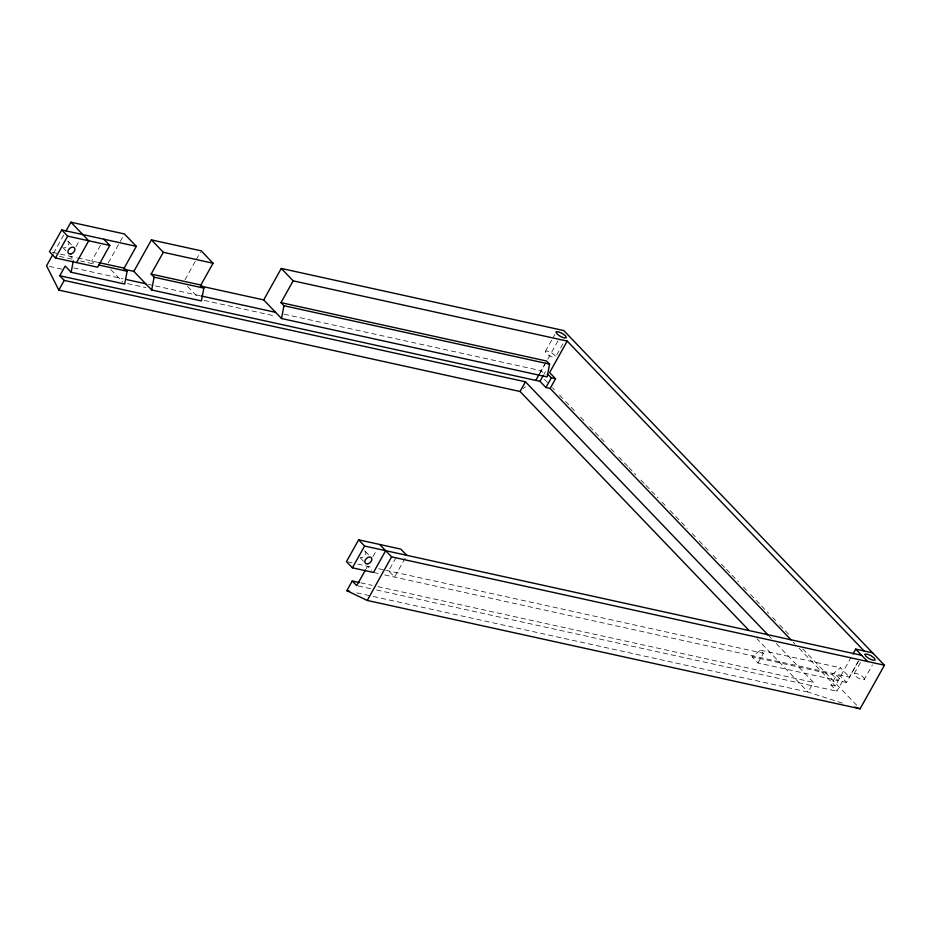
<?xml version="1.0" encoding="UTF-8"?>
<svg xmlns="http://www.w3.org/2000/svg" width="931" height="931" viewBox="0 0 931 931"><rect width="100%" height="100%" fill="white"/><g stroke="black" fill="none" stroke-linecap="round" stroke-linejoin="round"><path stroke-width="0.7" stroke-dasharray="4.66 3.49" d="M53.509 253.325L63.948 234.647M76.016 246.692L79.403 240.64M100.49 245.272L91.692 261.017L94.659 264.113L80.601 261.017M108.264 262.926L123.043 236.486M185.001 279.8L195.557 260.901M196.255 259.644L200.479 252.092M366.186 568.678L367.536 566.257L371.492 570.389M372.947 556.575L376.333 550.524M396.059 557.576L388.623 570.889L394.558 577.092L405.381 557.716M545.368 351.418L554.841 334.473M539.829 373.145L545.927 362.24M539.41 374.134L544.972 364.172M547.754 359.191L558.193 340.513M544.053 374.064L545.403 371.644M562.964 343.795L555.528 357.108A5.819 1.769 29.2 0 0 549.092 351.674A5.819 1.769 29.2 0 0 546.509 353.617A5.819 1.769 29.2 0 0 555.12 357.411M758.009 662.988L763.42 653.306L760.452 650.199L752.073 656.786L758.009 662.988L838.109 680.596L832.174 674.405L752.073 656.786M776.361 643.647L813.496 682.388L808.073 692.082L372.388 596.282M836.387 675.324L842.334 681.527L836.922 691.209L830.976 685.018L836.387 675.324L840.612 676.255L846.547 682.458L858.51 661.045M830.976 685.018L835.2 685.938L850.969 657.589M384.724 574.927L849.468 677.116L858.266 661.371M854.181 673.683L860.954 661.569M864.317 679.409A5.819 1.769 29.2 0 0 857.532 673.811A5.819 1.769 29.2 0 0 855.903 676.418A5.819 1.769 29.2 0 0 864.317 679.409L872.44 664.874M523.28 388.599L525.433 386.679M832.174 674.405L840.553 667.818L849.468 677.116M52.334 252.359L76.226 257.619M77.634 257.922L97.336 262.251M59.526 256.386L73.572 259.481L70.605 256.374M73.654 267.919L122.997 278.776M148.483 284.374L154.011 285.596M155.396 285.898L199.688 295.639M284.095 314.189L541.19 370.724L545.147 374.856M49.39 266.406L63.599 269.524M127.512 283.583L145.969 287.632M204.203 300.445L275.227 316.051M760.452 650.199L840.553 667.818M347.868 561.928L352.081 562.859M357.702 564.093L373.156 567.491M378.777 568.736L384.398 569.97M385.806 570.272L763.42 653.306M373.471 572.46L379.092 573.694M842.334 681.527L846.547 682.458M360.774 582.853L372.121 585.355M377.8 586.6L813.496 682.388M358.132 585.948L370.922 588.753M376.601 590.01L836.922 691.209M356.782 592.849L370.969 595.98M842.299 703.091L808.073 692.082L756.891 638.666M544.437 379.382L547.451 382.536M552.479 387.773L554.48 389.88M559.508 395.116L564.535 400.365M565.548 401.412L576.603 412.957M580.618 417.158L584.645 421.347M589.672 426.596L605.755 443.377M610.783 448.626L614.797 452.827M618.824 457.016L627.866 466.466M628.879 467.513L635.908 474.857M640.935 480.105L644.962 484.295M645.963 485.342L658.031 497.934M662.046 502.135L665.06 505.277M670.087 510.525L687.183 528.366M692.21 533.603L695.224 536.756M699.239 540.946L709.294 551.443M713.321 555.632L716.335 558.786M721.362 564.035L725.377 568.224M726.389 569.272L738.446 581.863M743.473 587.112L746.487 590.254M750.514 594.455L760.569 604.952M761.57 606L768.61 613.343M772.625 617.532L775.651 620.686M779.666 624.876L790.722 636.42M802.79 649.012L858.079 706.71M793.037 641.948L795.051 644.043M799.066 648.232L835.2 685.938M769.332 636.315L771.345 638.41M187.55 286.445L198.443 297.804M110.824 269.571L122.694 281.965M68.219 241.373L72.176 245.505M365.522 551.641L368.501 554.748M62.738 247.378L66.706 251.51M360.285 557.902L365.231 563.069M364.3 550.861A4.073 2.758 -43.8 0 1 365.359 554.899A4.073 2.758 -43.8 0 1 360.518 557.646M67.556 241.036A4.073 2.758 -43.8 0 1 68.557 244.795A4.073 2.758 -43.8 0 1 64.204 247.832"/><path stroke-width="1.4" d="M98.744 262.565L124.149 268.151L127.116 271.247L124.673 284.036L71.128 272.259L73.305 260.901M151.66 289.972L154.104 277.182L151.136 274.086L163.309 252.289L151.439 239.895L133.843 271.375L151.66 289.972L201.41 300.911L203.854 288.121L200.887 285.026L151.136 274.086M281.511 318.518L283.955 305.729L280.987 302.633L293.172 280.836L281.29 268.442L263.694 299.922L281.511 318.518L547.125 376.915L549.569 364.126L546.602 361.03L280.987 302.633M124.149 268.151L136.333 246.354L61.714 229.945L49.529 251.742L55.464 257.945L97.627 267.209L109.811 245.412L103.865 239.22M52.811 254.57L46.55 265.777L58.816 290.088L520.057 391.497L748.873 630.287M66.043 230.911L70.907 222.195L124.451 233.96L136.333 246.354M55.464 257.945L67.649 236.148L61.714 229.945M768.331 635.268L525.468 381.815L64.239 280.406L59.782 275.751L65.193 266.068L71.128 272.259M58.816 290.088L64.239 280.406M76.551 262.577L88.724 240.78L70.907 222.195M200.887 285.026L213.059 263.229L201.189 250.835L151.439 239.895M406.742 555.295L400.796 549.104L358.633 539.829L346.46 561.626L352.395 567.817L373.471 572.46L385.655 550.663M352.395 567.817L364.58 546.032L358.633 539.829M281.29 268.442L563.767 330.552L884.45 665.223L860.093 708.805L367.233 600.448L346.844 590.673L352.255 580.979L359.354 582.55M365.511 569.888L356.713 585.634L352.255 580.979M367.233 600.448L391.59 556.866L379.72 544.46M520.057 391.497L525.468 381.815M535.767 380.407L539.154 374.355M791.036 639.853L550.14 388.46L545.927 387.529L539.992 381.338L543.367 375.274M293.172 280.836L567.212 341.095L549.616 372.575L555.551 378.766L550.14 388.46M545.927 387.529L551.338 377.846L547.381 373.715M853.005 653.958L855.705 649.116L872.568 652.829M163.309 252.289L213.059 263.229M67.649 236.148L109.811 245.412M123.904 269.187L133.843 271.375M200.456 286.026L263.694 299.922M98.895 265.044L127.116 271.247M154.104 277.182L203.854 288.121M283.955 305.729L549.569 364.126M125.836 279.405L145.725 283.769M201.096 295.942L275.576 312.316M551.338 377.846L555.551 378.766M59.782 275.751L539.992 381.338M364.58 546.032L861.652 655.319M391.59 556.866L884.45 665.223M346.844 590.673L349.684 591.29M854.611 707.048L860.093 708.805M567.212 341.095L864.143 650.967M855.705 649.116L867.587 661.51M556.191 332.053L557.052 333.973L560.392 336.428L564.244 337.988L566.351 337.744L565.489 335.823L562.149 333.356L558.297 331.797L556.191 332.053M865.004 654.307L865.83 656.204L869.135 658.671L872.999 660.254L875.152 660.032L874.325 658.136L871.02 655.668L867.157 654.086L865.004 654.307M368.187 563.709A4.073 2.758 -43.8 0 0 371.469 557.844A4.073 2.758 -43.8 0 0 365.394 559.81A4.073 2.758 -43.8 0 0 368.187 563.709M71.035 253.895A4.073 2.758 -43.8 0 0 74.631 248.112A4.073 2.758 -43.8 0 0 68.591 249.706A4.073 2.758 -43.8 0 0 71.035 253.895"/></g></svg>
